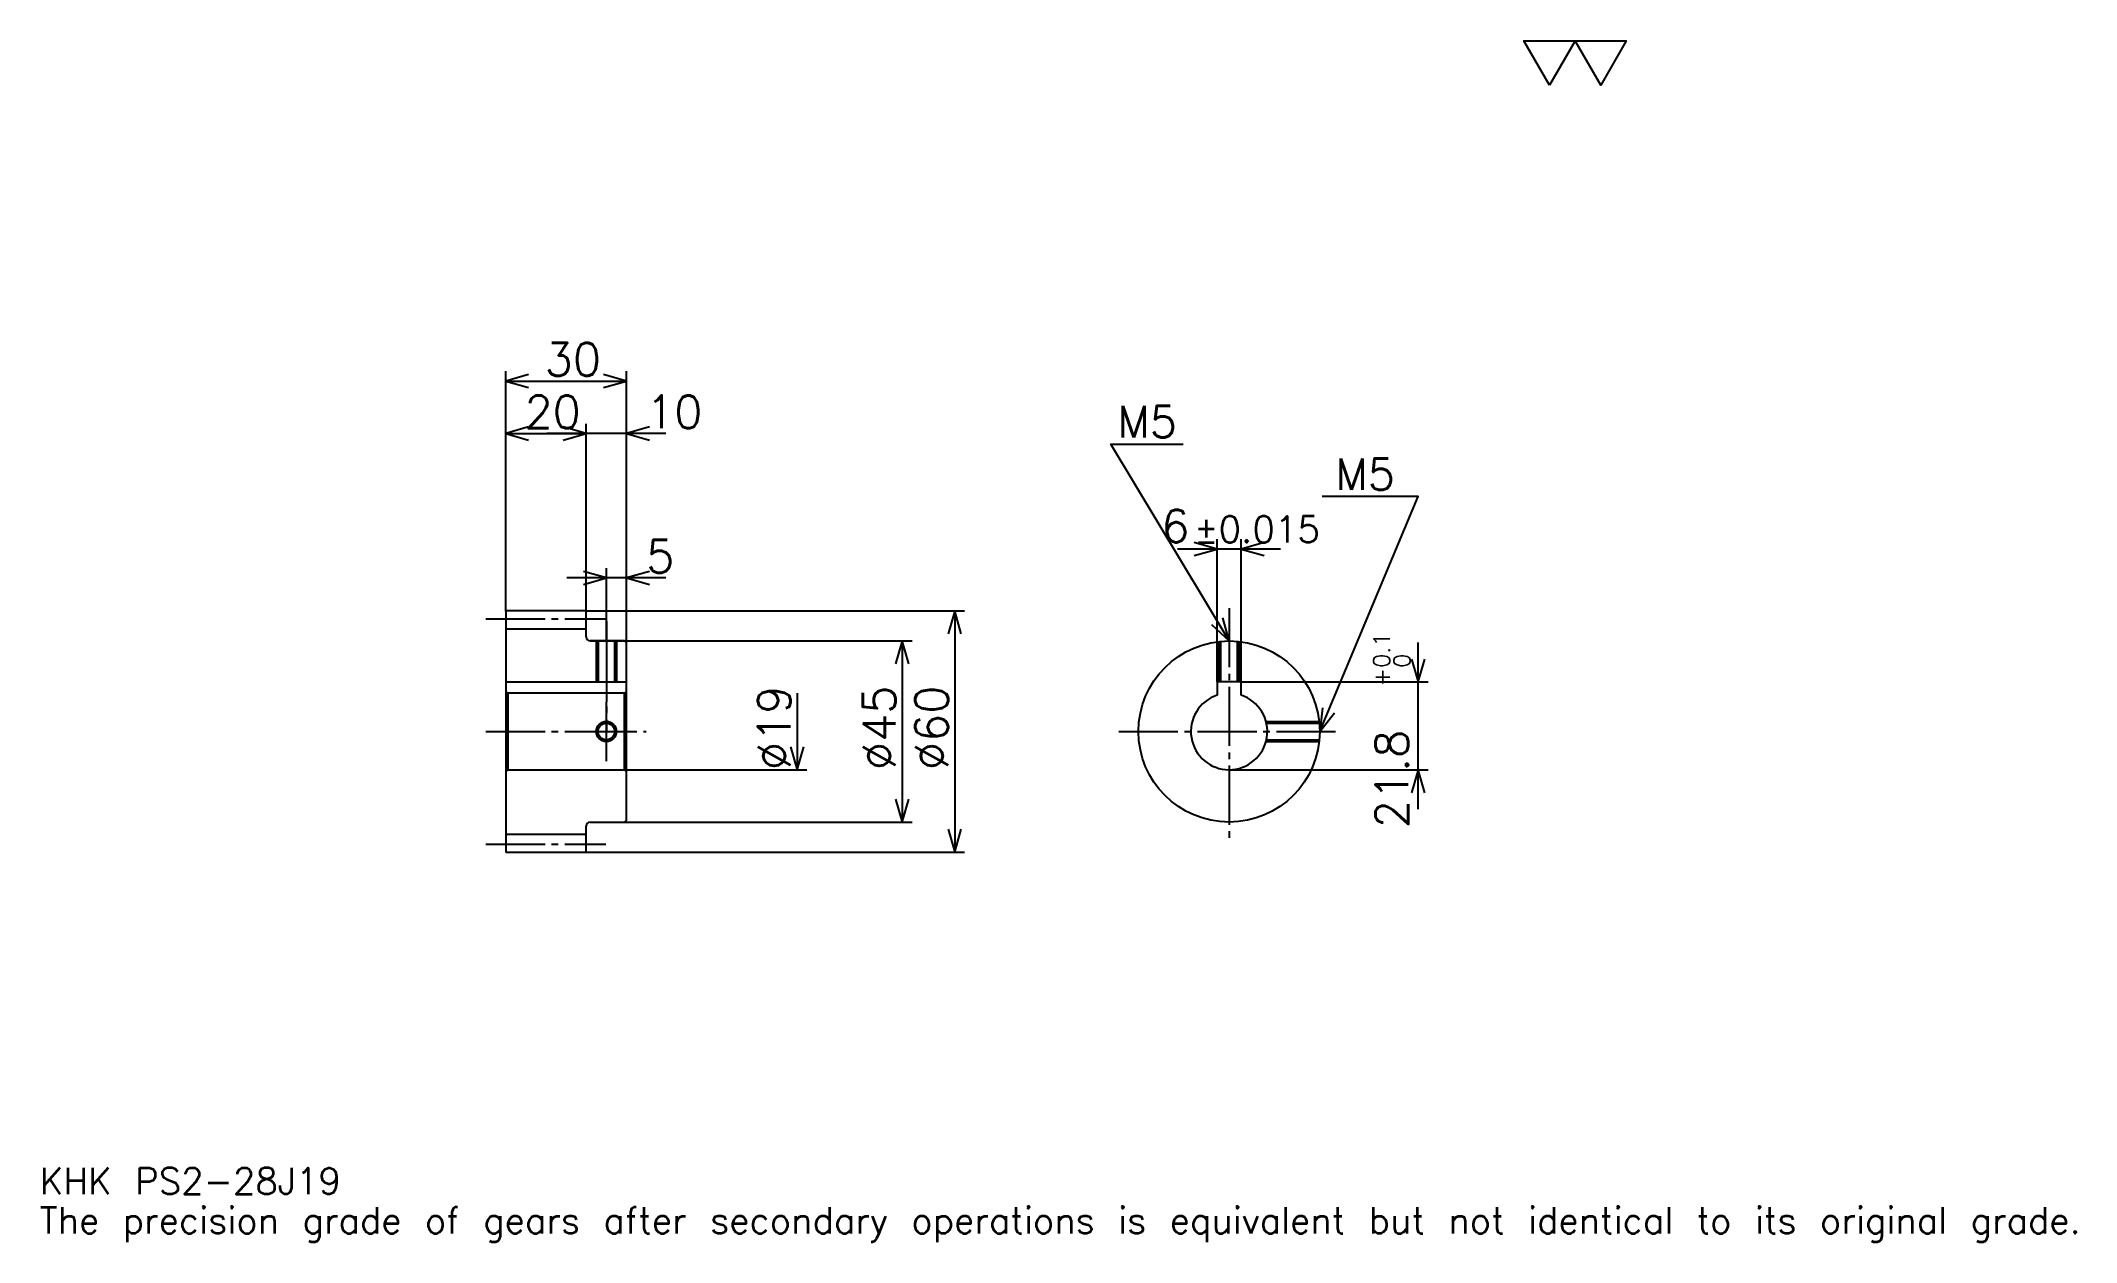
# Model space of a CAD drawing. Extents: x 17 to 522, y 6 to 304.
import ezdxf

# ---------------------------------------------------------------- set-up
doc = ezdxf.new("R2010")
doc.units = 0
doc.linetypes.add('DASHDOT', pattern=[19.565218, 14.673913, -1.630435, 1.630435, -1.630435])
doc.layers.get('0').update_dxf_attribs({"linetype": 'CONTINUOUS'})
doc.layers.add('DASHDOT', color=6, linetype='DASHDOT')
doc.styles.add('KANJI', font='TXT', dxfattribs={"bigfont": 'BIGFONT'})

msp = doc.modelspace()

# ---------------------------------------------------------------- linework, layer by layer
at = {"color": 5}
for p, q in [((132.065216, 162.880432), (132.065216, 222.391296)), ((132.065216, 219.945648), (162.065216, 219.945648)), ((162.065216, 162.880432), (162.065216, 222.391296)), ((152.065216, 162.880432), (152.065216, 209.347839)), ((132.065216, 206.902176), (152.065216, 206.902176)), ((171.847824, 206.902176), (142.282608, 206.902176)), ((324.521729, 178.206512), (298.956543, 178.206512)), ((308.739136, 145.180435), (308.739136, 180.652176)), ((314.739136, 145.180435), (314.739136, 180.652176)), ((157.065216, 162.880432), (157.065216, 173.478256)), ((171.847824, 171.032608), (147.282608, 171.032608)), ((132.065216, 162.780426), (132.065216, 162.880432)), ((151.96521, 162.880432), (162.065216, 162.880432)), ((152.065216, 162.780426), (152.065216, 162.880432)), ((157.065216, 155.380432), (157.065216, 162.880432)), ((157.065216, 155.380432), (157.065216, 162.880432)), ((162.065216, 162.880432), (246.032608, 162.880432)), ((162.065216, 154.880432), (162.065216, 162.880432)), ((243.586945, 162.880432), (243.586945, 102.880432)), ((153.065216, 155.380432), (162.065216, 155.380432)), ((162.065216, 155.380432), (232.989136, 155.380432)), ((230.543488, 155.380432), (230.543488, 110.380432)), ((358.695648, 113.597824), (358.695648, 154.963043)), ((204.456512, 142.380432), (204.456512, 123.380432)), ((314.739136, 145.180435), (361.141296, 145.180435)), ((162.065216, 123.380432), (206.902176, 123.380432)), ((311.739136, 123.380432), (361.141296, 123.380432)), ((153.065216, 110.380432), (162.065216, 110.380432)), ((162.065216, 110.380432), (232.989136, 110.380432)), ((151.96521, 102.880432), (162.065216, 102.880432)), ((162.065216, 102.880432), (246.032608, 102.880432))]:
    msp.add_line(p, q, dxfattribs=at)
at = {"color": 4}
for p, q in [((132.065216, 158.380432), (152.065216, 158.380432)), ((132.065216, 145.180435), (162.065216, 145.180435)), ((132.565216, 142.380432), (132.565216, 123.380432)), ((161.565216, 142.380432), (162.065216, 142.880432)), ((161.565216, 123.380432), (162.065216, 122.880432)), ((132.065216, 107.380432), (152.065216, 107.380432))]:
    msp.add_line(p, q, dxfattribs=at)
at = {"color": 7}
msp.add_lwpolyline([(391.304352, 293.478271), (384.945648, 304.5), (410.380432, 304.5), (404.021729, 293.478271), (397.663055, 304.5), (391.304352, 293.478271)], dxfattribs=at)
at = {"color": 5}
for points in [[(137.771744, 221.57608), (132.065216, 219.945648), (137.771744, 218.315216)], [(156.358688, 218.315216), (162.065216, 219.945648), (156.358688, 221.57608)], [(137.771744, 208.532608), (132.065216, 206.902176), (137.771744, 205.271744)], [(146.358688, 205.271744), (152.065216, 206.902176), (146.358688, 208.532608)], [(146.358688, 205.271744), (152.065216, 206.902176), (146.358688, 208.532608)], [(167.771729, 208.532608), (162.065216, 206.902176), (167.771729, 205.271744)], [(311.739136, 155.380432), (282.391296, 204.293472), (300.32608, 204.293472)], [(334.239136, 132.880432), (358.695648, 191.25), (334.891296, 191.25)], [(303.032593, 176.57608), (308.739136, 178.206512), (303.032593, 179.83696)], [(320.445679, 179.83696), (314.739136, 178.206512), (320.445679, 176.57608)], [(151.358688, 169.402176), (157.065216, 171.032608), (151.358688, 172.66304)], [(167.771729, 172.66304), (162.065216, 171.032608), (167.771729, 169.402176)], [(245.217377, 157.173904), (243.586945, 162.880432), (241.956512, 157.173904)], [(307.40506, 159.434875), (311.739136, 155.380432), (310.201233, 161.112579)], [(232.17392, 149.673904), (230.543488, 155.380432), (228.913055, 149.673904)], [(357.065216, 150.886948), (358.695648, 145.180435), (360.32608, 150.886948)], [(334.940613, 138.773697), (334.239136, 132.880432), (337.948151, 137.513565)], [(202.82608, 129.08696), (204.456512, 123.380432), (206.086945, 129.08696)], [(360.32608, 117.673912), (358.695648, 123.380432), (357.065216, 117.673912)], [(228.913055, 116.086952), (230.543488, 110.380432), (232.17392, 116.086952)], [(241.956512, 108.586952), (243.586945, 102.880432), (245.217377, 108.586952)]]:
    msp.add_lwpolyline(points, dxfattribs=at)
at = {"color": 4}
for points in [[(152.065216, 156.380432), (152.065216, 162.780426), (151.96521, 162.880432), (132.165222, 162.880432), (132.065216, 162.780426), (132.065216, 122.880432)], [(153.065216, 110.380432), (161.565216, 110.380432), (162.065216, 110.880432), (162.065216, 154.880432), (161.565216, 155.380432), (153.065216, 155.380432)], [(154.565216, 155.380432), (154.565216, 145.180435)], [(155.000214, 155.380432), (155.000214, 145.180435)], [(159.130219, 155.380432), (159.130219, 145.180435)], [(159.565216, 155.380432), (159.565216, 145.180435)], [(309.239136, 145.180435), (309.239136, 155.241119)], [(309.674133, 145.180435), (309.674133, 155.285477)], [(313.804138, 145.180435), (313.804138, 155.285477)], [(314.239136, 145.180435), (314.239136, 155.241119)], [(132.065216, 122.880432), (132.565216, 123.380432), (161.565216, 123.380432), (161.565216, 142.380432), (132.565216, 142.380432), (132.065216, 142.880432)], [(314.739136, 141.894318), (314.739136, 145.180435), (308.739136, 145.180435), (308.739136, 141.894318)], [(320.904297, 135.380432), (334.099823, 135.380432)], [(321.011993, 134.945435), (334.144165, 134.945435)], [(320.904297, 130.380432), (334.099823, 130.380432)], [(321.011993, 130.81543), (334.144165, 130.81543)], [(132.065216, 122.880432), (132.065216, 102.980431), (132.165222, 102.880432), (151.96521, 102.880432), (152.065216, 102.980431), (152.065216, 109.380432)]]:
    msp.add_lwpolyline(points, dxfattribs=at)
for centre, radius in [((311.739136, 132.880432), 22.5), ((157.065216, 132.880432), 2.065)]:
    msp.add_circle(centre, radius, dxfattribs=at)
at = {"color": 7}
msp.add_circle((157.065216, 132.880432), 2.5, dxfattribs=at)
at = {"color": 4}
for centre, radius, start, end in [((153.065216, 156.380432), 1, 180, 270), ((311.739136, 132.880432), 9.5, 108.40848033, 71.59151967), ((153.065216, 109.380432), 1, 90, 180)]:
    msp.add_arc(centre, radius, start, end, dxfattribs=at)
at = {"layer": 'DASHDOT', "color": 7}
for p, q in [((311.739136, 163.532608), (311.739136, 105.489128)), ((127.173912, 160.880432), (156.956512, 160.880432)), ((157.065216, 155.380432), (157.065216, 132.880432)), ((127.173912, 132.880432), (166.956512, 132.880432)), ((284.347839, 132.880432), (339.130432, 132.880432)), ((127.173912, 104.880432), (156.956512, 104.880432))]:
    msp.add_line(p, q, dxfattribs=at)
for points in [[(157.065216, 160.271729), (157.065216, 140.289124)], [(157.065216, 125.489128), (157.065216, 140.271744)], [(149.67392, 132.880432), (164.456512, 132.880432)]]:
    msp.add_lwpolyline(points, dxfattribs=at)

# ---------------------------------------------------------------- texts
at = {"color": 7, "style": 'KANJI'}
for s, height, p in [('30', 8.152174, (141.766296, 221.25)), ('20', 8.152174, (136.766296, 208.206512)), ('10', 8.152174, (166.956512, 208.206512)), ('M5', 7.826087, (284.021729, 205.92392)), ('M5', 7.826087, (338.152161, 192.880432)), ('6', 8.152174, (294.911438, 179.83696)), ('%%p0.015', 6.521739, (302.981079, 179.83696)), ('5', 8.152174, (166.956512, 172.33696)), ('KHK PS2-28J19', 6.521739, (16.304348, 17.934782)), ('The precision grade of gears after secondary operations is equivalent but not identical to its original grade.', 6.521739, (16.304348, 8.152174))]:
    msp.add_text(s, height=height, dxfattribs=at).set_placement(p)
for s, height, p in [('0.1', 4.076087, (351.684784, 148.706711)), ('0', 4.076087, (356.739136, 148.706711)), ('+', 4.076087, (351.684784, 144.141495)), ('%%c19', 8.152174, (202.82608, 123.301628)), ('%%c45', 8.152174, (228.913055, 123.301628)), ('%%c60', 8.152174, (241.956512, 123.301628)), ('21.8', 8.152174, (356.25, 108.855667))]:
    msp.add_text(s, height=height, rotation=90, dxfattribs=at).set_placement(p)

doc.saveas('drawing.dxf')
